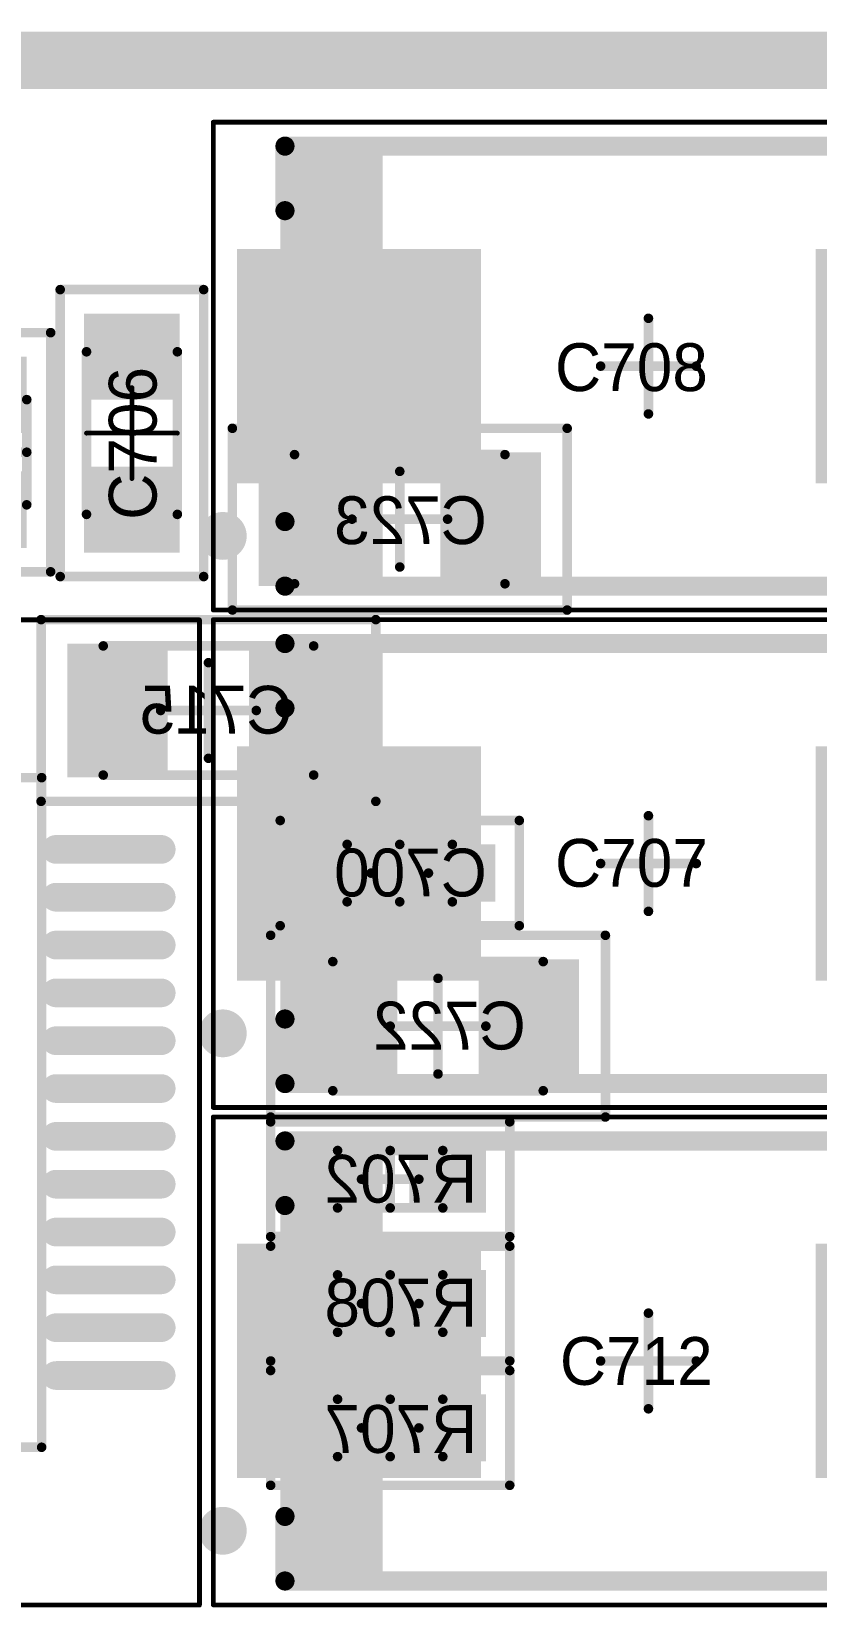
# Model space of a CAD drawing. Header units: millimetres. Extents: x 33.3 to 111.9, y 29.8 to 74.8.
# Drawn here: x 91.96 to 100.17, y 53.32 to 69.8 of the extents above; entities that cross this region are included whole.
import ezdxf

# ---------------------------------------------------------------- set-up
doc = ezdxf.new("R2010")
doc.units = ezdxf.units.MM
for name, color, linetype in [('BottomLayer', 5, 'Continuous'), ('BottomOverlay', 54, 'Continuous'), ('BottomPaste', 16, 'Continuous'), ('KeepOutLayer', 6, 'Continuous'), ('Mechanical1', 6, 'Continuous'), ('Mechanical13', 56, 'Continuous'), ('Mechanical14', 56, 'Continuous'), ('Mechanical15', 56, 'Continuous'), ('Mechanical16', 56, 'Continuous'), ('Mechanical17', 56, 'Continuous'), ('TopLayer', 1, 'Continuous'), ('TopOverlay', 2, 'Continuous'), ('TopPaste', 8, 'Continuous')]:
    doc.layers.add(name, color=color, linetype=linetype)

# ---------------------------------------------------------------- blocks, each defined once
blk = doc.blocks.new('TSQFP50P900X900X120_HS_49N_8')
at = {"layer": 'Mechanical13', "const_width": 0.1}
for points in [[(-3.5, 3.5), (3.5, 3.5)], [(3.5, -3.5), (3.5, 3.5)], [(-3.5, -3.5), (3.5, -3.5)]]:
    blk.add_lwpolyline(points, dxfattribs=at)
at = {"layer": 'Mechanical13', "const_width": 0.05}
for points in [[(3.475, 3.5, 1), (3.525, 3.5, 1)], [(3.475, 3.5, 1), (3.525, 3.5, 1)], [(3.475, -3.5, 1), (3.525, -3.5, 1)], [(3.475, -3.5, 1), (3.525, -3.5, 1)]]:
    blk.add_lwpolyline(points, format="xyb", close=True, dxfattribs=at)
at = {"layer": 'Mechanical15', "const_width": 0.05}
for points in [[(-5.15, 5.15), (5.15, 5.15)], [(5.15, -5.15), (5.15, 5.15)], [(-5.15, -5.15), (5.15, -5.15)]]:
    blk.add_lwpolyline(points, dxfattribs=at)
at = {"layer": 'Mechanical15', "const_width": 0.025}
for points in [[(5.138, 5.15, 1), (5.162, 5.15, 1)], [(5.138, 5.15, 1), (5.162, 5.15, 1)], [(5.138, -5.15, 1), (5.162, -5.15, 1)], [(5.138, -5.15, 1), (5.162, -5.15, 1)]]:
    blk.add_lwpolyline(points, format="xyb", close=True, dxfattribs=at)
at = {"layer": 'TopLayer', "const_width": 0.3}
for points in [[(3.65, 2.75), (4.75, 2.75)], [(3.65, 2.25), (4.75, 2.25)], [(3.65, 1.75), (4.75, 1.75)], [(3.65, 1.25), (4.75, 1.25)], [(3.65, 0.75), (4.75, 0.75)], [(3.65, 0.25), (4.75, 0.25)], [(3.65, -0.25), (4.75, -0.25)], [(3.65, -0.75), (4.75, -0.75)], [(3.65, -1.25), (4.75, -1.25)], [(3.65, -1.75), (4.75, -1.75)], [(3.65, -2.25), (4.75, -2.25)], [(3.65, -2.75), (4.75, -2.75)]]:
    blk.add_lwpolyline(points, dxfattribs=at)
at = {"layer": 'TopLayer', "const_width": 0.15}
for points in [[(3.575, 2.75, 1), (3.725, 2.75, 1)], [(4.675, 2.75, 1), (4.825, 2.75, 1)], [(3.575, 2.25, 1), (3.725, 2.25, 1)], [(4.675, 2.25, 1), (4.825, 2.25, 1)], [(3.575, 1.75, 1), (3.725, 1.75, 1)], [(4.675, 1.75, 1), (4.825, 1.75, 1)], [(3.575, 1.25, 1), (3.725, 1.25, 1)], [(4.675, 1.25, 1), (4.825, 1.25, 1)], [(3.575, 0.75, 1), (3.725, 0.75, 1)], [(4.675, 0.75, 1), (4.825, 0.75, 1)], [(3.575, 0.25, 1), (3.725, 0.25, 1)], [(4.675, 0.25, 1), (4.825, 0.25, 1)], [(3.575, -0.25, 1), (3.725, -0.25, 1)], [(4.675, -0.25, 1), (4.825, -0.25, 1)], [(3.575, -0.75, 1), (3.725, -0.75, 1)], [(4.675, -0.75, 1), (4.825, -0.75, 1)], [(3.575, -1.25, 1), (3.725, -1.25, 1)], [(4.675, -1.25, 1), (4.825, -1.25, 1)], [(3.575, -1.75, 1), (3.725, -1.75, 1)], [(4.675, -1.75, 1), (4.825, -1.75, 1)], [(3.575, -2.25, 1), (3.725, -2.25, 1)], [(4.675, -2.25, 1), (4.825, -2.25, 1)], [(3.575, -2.75, 1), (3.725, -2.75, 1)], [(4.675, -2.75, 1), (4.825, -2.75, 1)]]:
    blk.add_lwpolyline(points, format="xyb", close=True, dxfattribs=at)
at = {"layer": 'TopPaste', "const_width": 0.3}
for points in [[(3.65, 2.75), (4.75, 2.75)], [(3.65, 2.25), (4.75, 2.25)], [(3.65, 1.75), (4.75, 1.75)], [(3.65, 1.25), (4.75, 1.25)], [(3.65, 0.75), (4.75, 0.75)], [(3.65, 0.25), (4.75, 0.25)], [(3.65, -0.25), (4.75, -0.25)], [(3.65, -0.75), (4.75, -0.75)], [(3.65, -1.25), (4.75, -1.25)], [(3.65, -1.75), (4.75, -1.75)], [(3.65, -2.25), (4.75, -2.25)], [(3.65, -2.75), (4.75, -2.75)]]:
    blk.add_lwpolyline(points, dxfattribs=at)
at = {"layer": 'TopPaste', "const_width": 0.15}
for points in [[(3.575, 2.75, 1), (3.725, 2.75, 1)], [(4.675, 2.75, 1), (4.825, 2.75, 1)], [(3.575, 2.25, 1), (3.725, 2.25, 1)], [(4.675, 2.25, 1), (4.825, 2.25, 1)], [(3.575, 1.75, 1), (3.725, 1.75, 1)], [(4.675, 1.75, 1), (4.825, 1.75, 1)], [(3.575, 1.25, 1), (3.725, 1.25, 1)], [(4.675, 1.25, 1), (4.825, 1.25, 1)], [(3.575, 0.75, 1), (3.725, 0.75, 1)], [(4.675, 0.75, 1), (4.825, 0.75, 1)], [(3.575, 0.25, 1), (3.725, 0.25, 1)], [(4.675, 0.25, 1), (4.825, 0.25, 1)], [(3.575, -0.25, 1), (3.725, -0.25, 1)], [(4.675, -0.25, 1), (4.825, -0.25, 1)], [(3.575, -0.75, 1), (3.725, -0.75, 1)], [(4.675, -0.75, 1), (4.825, -0.75, 1)], [(3.575, -1.25, 1), (3.725, -1.25, 1)], [(4.675, -1.25, 1), (4.825, -1.25, 1)], [(3.575, -1.75, 1), (3.725, -1.75, 1)], [(4.675, -1.75, 1), (4.825, -1.75, 1)], [(3.575, -2.25, 1), (3.725, -2.25, 1)], [(4.675, -2.25, 1), (4.825, -2.25, 1)], [(3.575, -2.75, 1), (3.725, -2.75, 1)], [(4.675, -2.75, 1), (4.825, -2.75, 1)]]:
    blk.add_lwpolyline(points, format="xyb", close=True, dxfattribs=at)
blk = doc.blocks.new('RESC0402_1005__N_B_58')
at = {"layer": 'BottomLayer'}
for points in [[(-1, 0.35), (-1, -0.35), (-0.2, 0.35), (-0.2, -0.35)], [(0.2, 0.35), (0.2, -0.35), (1, 0.35), (1, -0.35)]]:
    blk.add_solid(points, dxfattribs=at)
at = {"layer": 'BottomPaste'}
for points in [[(-1, 0.35), (-1, -0.35), (-0.2, 0.35), (-0.2, -0.35)], [(0.2, 0.35), (0.2, -0.35), (1, 0.35), (1, -0.35)]]:
    blk.add_solid(points, dxfattribs=at)
at = {"layer": 'Mechanical14', "const_width": 0.1}
for points in [[(-0.55, 0.3), (0.55, 0.3)], [(-0.55, -0.3), (-0.55, 0.3)], [(0.55, -0.3), (0.55, 0.3)], [(-0.55, -0.3), (0.55, -0.3)]]:
    blk.add_lwpolyline(points, dxfattribs=at)
at = {"layer": 'Mechanical14', "const_width": 0.05}
for points in [[(-0.575, 0.3, 1), (-0.525, 0.3, 1)], [(-0.575, 0.3, 1), (-0.525, 0.3, 1)], [(0.525, 0.3, 1), (0.575, 0.3, 1)], [(0.525, 0.3, 1), (0.575, 0.3, 1)], [(-0.575, -0.3, 1), (-0.525, -0.3, 1)], [(-0.575, -0.3, 1), (-0.525, -0.3, 1)], [(0.525, -0.3, 1), (0.575, -0.3, 1)], [(0.525, -0.3, 1), (0.575, -0.3, 1)]]:
    blk.add_lwpolyline(points, format="xyb", close=True, dxfattribs=at)
at = {"layer": 'Mechanical16', "const_width": 0.1}
for points in [[(-1.25, 0.6), (1.25, 0.6)], [(-1.25, -0.6), (-1.25, 0.6)], [(1.25, -0.6), (1.25, 0.6)], [(-1.25, -0.6), (1.25, -0.6)]]:
    blk.add_lwpolyline(points, dxfattribs=at)
at = {"layer": 'Mechanical16', "const_width": 0.05}
for points in [[(-1.275, 0.6, 1), (-1.225, 0.6, 1)], [(-1.275, 0.6, 1), (-1.225, 0.6, 1)], [(1.225, 0.6, 1), (1.275, 0.6, 1)], [(1.225, 0.6, 1), (1.275, 0.6, 1)], [(-1.275, -0.6, 1), (-1.225, -0.6, 1)], [(-1.275, -0.6, 1), (-1.225, -0.6, 1)], [(1.225, -0.6, 1), (1.275, -0.6, 1)], [(1.225, -0.6, 1), (1.275, -0.6, 1)]]:
    blk.add_lwpolyline(points, format="xyb", close=True, dxfattribs=at)
at = {"layer": 'Mechanical17', "const_width": 0.1}
for points in [[(0, -0.3), (0, 0.3)], [(-0.3, 0), (0.3, 0)]]:
    blk.add_lwpolyline(points, dxfattribs=at)
at = {"layer": 'Mechanical17', "const_width": 0.05}
for points in [[(-0.025, 0.3, 1), (0.025, 0.3, 1)], [(-0.325, 0, 1), (-0.275, 0, 1)], [(0.275, 0, 1), (0.325, 0, 1)], [(-0.025, -0.3, 1), (0.025, -0.3, 1)]]:
    blk.add_lwpolyline(points, format="xyb", close=True, dxfattribs=at)
blk = doc.blocks.new('RESC0402_1005__N_B_59')
at = {"layer": 'BottomLayer'}
for points in [[(-1, 0.35), (-1, -0.35), (-0.2, 0.35), (-0.2, -0.35)], [(0.2, 0.35), (0.2, -0.35), (1, 0.35), (1, -0.35)]]:
    blk.add_solid(points, dxfattribs=at)
at = {"layer": 'BottomPaste'}
for points in [[(-1, 0.35), (-1, -0.35), (-0.2, 0.35), (-0.2, -0.35)], [(0.2, 0.35), (0.2, -0.35), (1, 0.35), (1, -0.35)]]:
    blk.add_solid(points, dxfattribs=at)
at = {"layer": 'Mechanical14', "const_width": 0.1}
for points in [[(-0.55, 0.3), (0.55, 0.3)], [(-0.55, -0.3), (-0.55, 0.3)], [(0.55, -0.3), (0.55, 0.3)], [(-0.55, -0.3), (0.55, -0.3)]]:
    blk.add_lwpolyline(points, dxfattribs=at)
at = {"layer": 'Mechanical14', "const_width": 0.05}
for points in [[(-0.575, 0.3, 1), (-0.525, 0.3, 1)], [(-0.575, 0.3, 1), (-0.525, 0.3, 1)], [(0.525, 0.3, 1), (0.575, 0.3, 1)], [(0.525, 0.3, 1), (0.575, 0.3, 1)], [(-0.575, -0.3, 1), (-0.525, -0.3, 1)], [(-0.575, -0.3, 1), (-0.525, -0.3, 1)], [(0.525, -0.3, 1), (0.575, -0.3, 1)], [(0.525, -0.3, 1), (0.575, -0.3, 1)]]:
    blk.add_lwpolyline(points, format="xyb", close=True, dxfattribs=at)
at = {"layer": 'Mechanical16', "const_width": 0.1}
for points in [[(-1.25, 0.6), (1.25, 0.6)], [(-1.25, -0.6), (-1.25, 0.6)], [(1.25, -0.6), (1.25, 0.6)], [(-1.25, -0.6), (1.25, -0.6)]]:
    blk.add_lwpolyline(points, dxfattribs=at)
at = {"layer": 'Mechanical16', "const_width": 0.05}
for points in [[(-1.275, 0.6, 1), (-1.225, 0.6, 1)], [(-1.275, 0.6, 1), (-1.225, 0.6, 1)], [(1.225, 0.6, 1), (1.275, 0.6, 1)], [(1.225, 0.6, 1), (1.275, 0.6, 1)], [(-1.275, -0.6, 1), (-1.225, -0.6, 1)], [(-1.275, -0.6, 1), (-1.225, -0.6, 1)], [(1.225, -0.6, 1), (1.275, -0.6, 1)], [(1.225, -0.6, 1), (1.275, -0.6, 1)]]:
    blk.add_lwpolyline(points, format="xyb", close=True, dxfattribs=at)
at = {"layer": 'Mechanical17', "const_width": 0.1}
for points in [[(0, -0.3), (0, 0.3)], [(-0.3, 0), (0.3, 0)]]:
    blk.add_lwpolyline(points, dxfattribs=at)
at = {"layer": 'Mechanical17', "const_width": 0.05}
for points in [[(-0.025, 0.3, 1), (0.025, 0.3, 1)], [(-0.325, 0, 1), (-0.275, 0, 1)], [(0.275, 0, 1), (0.325, 0, 1)], [(-0.025, -0.3, 1), (0.025, -0.3, 1)]]:
    blk.add_lwpolyline(points, format="xyb", close=True, dxfattribs=at)
blk = doc.blocks.new('RESC0402_1005__N_B_64')
at = {"layer": 'BottomLayer'}
for points in [[(-1, 0.35), (-1, -0.35), (-0.2, 0.35), (-0.2, -0.35)], [(0.2, 0.35), (0.2, -0.35), (1, 0.35), (1, -0.35)]]:
    blk.add_solid(points, dxfattribs=at)
at = {"layer": 'BottomPaste'}
for points in [[(-1, 0.35), (-1, -0.35), (-0.2, 0.35), (-0.2, -0.35)], [(0.2, 0.35), (0.2, -0.35), (1, 0.35), (1, -0.35)]]:
    blk.add_solid(points, dxfattribs=at)
at = {"layer": 'Mechanical14', "const_width": 0.1}
for points in [[(-0.55, 0.3), (0.55, 0.3)], [(-0.55, -0.3), (-0.55, 0.3)], [(0.55, -0.3), (0.55, 0.3)], [(-0.55, -0.3), (0.55, -0.3)]]:
    blk.add_lwpolyline(points, dxfattribs=at)
at = {"layer": 'Mechanical14', "const_width": 0.05}
for points in [[(-0.575, 0.3, 1), (-0.525, 0.3, 1)], [(-0.575, 0.3, 1), (-0.525, 0.3, 1)], [(0.525, 0.3, 1), (0.575, 0.3, 1)], [(0.525, 0.3, 1), (0.575, 0.3, 1)], [(-0.575, -0.3, 1), (-0.525, -0.3, 1)], [(-0.575, -0.3, 1), (-0.525, -0.3, 1)], [(0.525, -0.3, 1), (0.575, -0.3, 1)], [(0.525, -0.3, 1), (0.575, -0.3, 1)]]:
    blk.add_lwpolyline(points, format="xyb", close=True, dxfattribs=at)
at = {"layer": 'Mechanical16', "const_width": 0.1}
for points in [[(-1.25, 0.6), (1.25, 0.6)], [(-1.25, -0.6), (-1.25, 0.6)], [(1.25, -0.6), (1.25, 0.6)], [(-1.25, -0.6), (1.25, -0.6)]]:
    blk.add_lwpolyline(points, dxfattribs=at)
at = {"layer": 'Mechanical16', "const_width": 0.05}
for points in [[(-1.275, 0.6, 1), (-1.225, 0.6, 1)], [(-1.275, 0.6, 1), (-1.225, 0.6, 1)], [(1.225, 0.6, 1), (1.275, 0.6, 1)], [(1.225, 0.6, 1), (1.275, 0.6, 1)], [(-1.275, -0.6, 1), (-1.225, -0.6, 1)], [(-1.275, -0.6, 1), (-1.225, -0.6, 1)], [(1.225, -0.6, 1), (1.275, -0.6, 1)], [(1.225, -0.6, 1), (1.275, -0.6, 1)]]:
    blk.add_lwpolyline(points, format="xyb", close=True, dxfattribs=at)
at = {"layer": 'Mechanical17', "const_width": 0.1}
for points in [[(0, -0.3), (0, 0.3)], [(-0.3, 0), (0.3, 0)]]:
    blk.add_lwpolyline(points, dxfattribs=at)
at = {"layer": 'Mechanical17', "const_width": 0.05}
for points in [[(-0.025, 0.3, 1), (0.025, 0.3, 1)], [(-0.325, 0, 1), (-0.275, 0, 1)], [(0.275, 0, 1), (0.325, 0, 1)], [(-0.025, -0.3, 1), (0.025, -0.3, 1)]]:
    blk.add_lwpolyline(points, format="xyb", close=True, dxfattribs=at)
blk = doc.blocks.new('CAPC0805_2012__N_B_243')
at = {"layer": 'BottomLayer'}
for points in [[(-1.475, 0.7), (-1.475, -0.7), (-0.425, 0.7), (-0.425, -0.7)], [(0.425, 0.7), (0.425, -0.7), (1.475, 0.7), (1.475, -0.7)]]:
    blk.add_solid(points, dxfattribs=at)
at = {"layer": 'BottomPaste'}
for points in [[(-1.475, 0.7), (-1.475, -0.7), (-0.425, 0.7), (-0.425, -0.7)], [(0.425, 0.7), (0.425, -0.7), (1.475, 0.7), (1.475, -0.7)]]:
    blk.add_solid(points, dxfattribs=at)
at = {"layer": 'Mechanical14', "const_width": 0.1}
for points in [[(-1.1, 0.675), (-1.1, -0.675)], [(1.1, 0.675), (-1.1, 0.675)], [(1.1, 0.675), (1.1, -0.675)], [(1.1, -0.675), (-1.1, -0.675)]]:
    blk.add_lwpolyline(points, dxfattribs=at)
at = {"layer": 'Mechanical14', "const_width": 0.05}
for points in [[(-1.125, 0.675, 1), (-1.075, 0.675, 1)], [(-1.125, 0.675, 1), (-1.075, 0.675, 1)], [(1.075, 0.675, 1), (1.125, 0.675, 1)], [(1.075, 0.675, 1), (1.125, 0.675, 1)], [(-1.125, -0.675, 1), (-1.075, -0.675, 1)], [(-1.125, -0.675, 1), (-1.075, -0.675, 1)], [(1.075, -0.675, 1), (1.125, -0.675, 1)], [(1.075, -0.675, 1), (1.125, -0.675, 1)]]:
    blk.add_lwpolyline(points, format="xyb", close=True, dxfattribs=at)
at = {"layer": 'Mechanical16', "const_width": 0.1}
for points in [[(-1.75, 0.95), (-1.75, -0.95)], [(1.75, 0.95), (-1.75, 0.95)], [(1.75, 0.95), (1.75, -0.95)], [(1.75, -0.95), (-1.75, -0.95)]]:
    blk.add_lwpolyline(points, dxfattribs=at)
at = {"layer": 'Mechanical16', "const_width": 0.05}
for points in [[(-1.775, 0.95, 1), (-1.725, 0.95, 1)], [(-1.775, 0.95, 1), (-1.725, 0.95, 1)], [(1.725, 0.95, 1), (1.775, 0.95, 1)], [(1.725, 0.95, 1), (1.775, 0.95, 1)], [(-1.775, -0.95, 1), (-1.725, -0.95, 1)], [(-1.775, -0.95, 1), (-1.725, -0.95, 1)], [(1.725, -0.95, 1), (1.775, -0.95, 1)], [(1.725, -0.95, 1), (1.775, -0.95, 1)]]:
    blk.add_lwpolyline(points, format="xyb", close=True, dxfattribs=at)
at = {"layer": 'Mechanical17', "const_width": 0.1}
for points in [[(0, 0.5), (0, -0.5)], [(0.5, 0), (-0.5, 0)]]:
    blk.add_lwpolyline(points, dxfattribs=at)
at = {"layer": 'Mechanical17', "const_width": 0.05}
for points in [[(-0.025, 0.5, 1), (0.025, 0.5, 1)], [(-0.525, 0, 1), (-0.475, 0, 1)], [(0.475, 0, 1), (0.525, 0, 1)], [(-0.025, -0.5, 1), (0.025, -0.5, 1)]]:
    blk.add_lwpolyline(points, format="xyb", close=True, dxfattribs=at)
blk = doc.blocks.new('CAPC0805_2012__N_B_244')
at = {"layer": 'BottomLayer'}
for points in [[(-1.475, 0.7), (-1.475, -0.7), (-0.425, 0.7), (-0.425, -0.7)], [(0.425, 0.7), (0.425, -0.7), (1.475, 0.7), (1.475, -0.7)]]:
    blk.add_solid(points, dxfattribs=at)
at = {"layer": 'BottomPaste'}
for points in [[(-1.475, 0.7), (-1.475, -0.7), (-0.425, 0.7), (-0.425, -0.7)], [(0.425, 0.7), (0.425, -0.7), (1.475, 0.7), (1.475, -0.7)]]:
    blk.add_solid(points, dxfattribs=at)
at = {"layer": 'Mechanical14', "const_width": 0.1}
for points in [[(-1.1, 0.675), (-1.1, -0.675)], [(1.1, 0.675), (-1.1, 0.675)], [(1.1, 0.675), (1.1, -0.675)], [(1.1, -0.675), (-1.1, -0.675)]]:
    blk.add_lwpolyline(points, dxfattribs=at)
at = {"layer": 'Mechanical14', "const_width": 0.05}
for points in [[(-1.125, 0.675, 1), (-1.075, 0.675, 1)], [(-1.125, 0.675, 1), (-1.075, 0.675, 1)], [(1.075, 0.675, 1), (1.125, 0.675, 1)], [(1.075, 0.675, 1), (1.125, 0.675, 1)], [(-1.125, -0.675, 1), (-1.075, -0.675, 1)], [(-1.125, -0.675, 1), (-1.075, -0.675, 1)], [(1.075, -0.675, 1), (1.125, -0.675, 1)], [(1.075, -0.675, 1), (1.125, -0.675, 1)]]:
    blk.add_lwpolyline(points, format="xyb", close=True, dxfattribs=at)
at = {"layer": 'Mechanical16', "const_width": 0.1}
for points in [[(-1.75, 0.95), (-1.75, -0.95)], [(1.75, 0.95), (-1.75, 0.95)], [(1.75, 0.95), (1.75, -0.95)], [(1.75, -0.95), (-1.75, -0.95)]]:
    blk.add_lwpolyline(points, dxfattribs=at)
at = {"layer": 'Mechanical16', "const_width": 0.05}
for points in [[(-1.775, 0.95, 1), (-1.725, 0.95, 1)], [(-1.775, 0.95, 1), (-1.725, 0.95, 1)], [(1.725, 0.95, 1), (1.775, 0.95, 1)], [(1.725, 0.95, 1), (1.775, 0.95, 1)], [(-1.775, -0.95, 1), (-1.725, -0.95, 1)], [(-1.775, -0.95, 1), (-1.725, -0.95, 1)], [(1.725, -0.95, 1), (1.775, -0.95, 1)], [(1.725, -0.95, 1), (1.775, -0.95, 1)]]:
    blk.add_lwpolyline(points, format="xyb", close=True, dxfattribs=at)
at = {"layer": 'Mechanical17', "const_width": 0.1}
for points in [[(0, 0.5), (0, -0.5)], [(0.5, 0), (-0.5, 0)]]:
    blk.add_lwpolyline(points, dxfattribs=at)
at = {"layer": 'Mechanical17', "const_width": 0.05}
for points in [[(-0.025, 0.5, 1), (0.025, 0.5, 1)], [(-0.525, 0, 1), (-0.475, 0, 1)], [(0.475, 0, 1), (0.525, 0, 1)], [(-0.025, -0.5, 1), (0.025, -0.5, 1)]]:
    blk.add_lwpolyline(points, format="xyb", close=True, dxfattribs=at)
blk = doc.blocks.new('CAPC0805_2012__N_B_251')
at = {"layer": 'BottomLayer'}
for points in [[(-1.475, 0.7), (-1.475, -0.7), (-0.425, 0.7), (-0.425, -0.7)], [(0.425, 0.7), (0.425, -0.7), (1.475, 0.7), (1.475, -0.7)]]:
    blk.add_solid(points, dxfattribs=at)
at = {"layer": 'BottomPaste'}
for points in [[(-1.475, 0.7), (-1.475, -0.7), (-0.425, 0.7), (-0.425, -0.7)], [(0.425, 0.7), (0.425, -0.7), (1.475, 0.7), (1.475, -0.7)]]:
    blk.add_solid(points, dxfattribs=at)
at = {"layer": 'Mechanical14', "const_width": 0.1}
for points in [[(-1.1, 0.675), (-1.1, -0.675)], [(1.1, 0.675), (-1.1, 0.675)], [(1.1, 0.675), (1.1, -0.675)], [(1.1, -0.675), (-1.1, -0.675)]]:
    blk.add_lwpolyline(points, dxfattribs=at)
at = {"layer": 'Mechanical14', "const_width": 0.05}
for points in [[(-1.125, 0.675, 1), (-1.075, 0.675, 1)], [(-1.125, 0.675, 1), (-1.075, 0.675, 1)], [(1.075, 0.675, 1), (1.125, 0.675, 1)], [(1.075, 0.675, 1), (1.125, 0.675, 1)], [(-1.125, -0.675, 1), (-1.075, -0.675, 1)], [(-1.125, -0.675, 1), (-1.075, -0.675, 1)], [(1.075, -0.675, 1), (1.125, -0.675, 1)], [(1.075, -0.675, 1), (1.125, -0.675, 1)]]:
    blk.add_lwpolyline(points, format="xyb", close=True, dxfattribs=at)
at = {"layer": 'Mechanical16', "const_width": 0.1}
for points in [[(-1.75, 0.95), (-1.75, -0.95)], [(1.75, 0.95), (-1.75, 0.95)], [(1.75, 0.95), (1.75, -0.95)], [(1.75, -0.95), (-1.75, -0.95)]]:
    blk.add_lwpolyline(points, dxfattribs=at)
at = {"layer": 'Mechanical16', "const_width": 0.05}
for points in [[(-1.775, 0.95, 1), (-1.725, 0.95, 1)], [(-1.775, 0.95, 1), (-1.725, 0.95, 1)], [(1.725, 0.95, 1), (1.775, 0.95, 1)], [(1.725, 0.95, 1), (1.775, 0.95, 1)], [(-1.775, -0.95, 1), (-1.725, -0.95, 1)], [(-1.775, -0.95, 1), (-1.725, -0.95, 1)], [(1.725, -0.95, 1), (1.775, -0.95, 1)], [(1.725, -0.95, 1), (1.775, -0.95, 1)]]:
    blk.add_lwpolyline(points, format="xyb", close=True, dxfattribs=at)
at = {"layer": 'Mechanical17', "const_width": 0.1}
for points in [[(0, 0.5), (0, -0.5)], [(0.5, 0), (-0.5, 0)]]:
    blk.add_lwpolyline(points, dxfattribs=at)
at = {"layer": 'Mechanical17', "const_width": 0.05}
for points in [[(-0.025, 0.5, 1), (0.025, 0.5, 1)], [(-0.525, 0, 1), (-0.475, 0, 1)], [(0.475, 0, 1), (0.525, 0, 1)], [(-0.025, -0.5, 1), (0.025, -0.5, 1)]]:
    blk.add_lwpolyline(points, format="xyb", close=True, dxfattribs=at)
blk = doc.blocks.new('CAPMP7343X31N_254')
at = {"layer": 'Mechanical13', "const_width": 0.1}
for points in [[(3.8, 2.3), (-3.8, 2.3)], [(3.8, 2.3), (3.8, -2.3)], [(3.8, -2.3), (-3.8, -2.3)]]:
    blk.add_lwpolyline(points, dxfattribs=at)
at = {"layer": 'Mechanical13', "const_width": 0.05}
for points in [[(3.775, 2.3, 1), (3.825, 2.3, 1)], [(3.775, 2.3, 1), (3.825, 2.3, 1)], [(3.775, -2.3, 1), (3.825, -2.3, 1)], [(3.775, -2.3, 1), (3.825, -2.3, 1)]]:
    blk.add_lwpolyline(points, format="xyb", close=True, dxfattribs=at)
at = {"layer": 'Mechanical13'}
blk.add_solid([(2.778, -2.3), (3.8, -2.3), (2.778, 2.3), (3.8, 2.3)], dxfattribs=at)
at = {"layer": 'Mechanical15'}
for points, const_width in [([(4.55, 2.55), (-4.55, 2.55)], 0.05), ([(4.55, 2.55), (4.55, -2.55)], 0.05), ([(0, 0.5), (0, -0.5)], 0.1), ([(0.5, 0), (-0.5, 0)], 0.1), ([(4.55, -2.55), (-4.55, -2.55)], 0.05)]:
    blk.add_lwpolyline(points, dxfattribs=dict(at, const_width=const_width))
for points, const_width in [([(4.537, 2.55, 1), (4.562, 2.55, 1)], 0.025), ([(4.537, 2.55, 1), (4.562, 2.55, 1)], 0.025), ([(-0.025, 0.5, 1), (0.025, 0.5, 1)], 0.05), ([(-0.525, 0, 1), (-0.475, 0, 1)], 0.05), ([(0.475, 0, 1), (0.525, 0, 1)], 0.05), ([(-0.025, -0.5, 1), (0.025, -0.5, 1)], 0.05), ([(4.537, -2.55, 1), (4.562, -2.55, 1)], 0.025), ([(4.537, -2.55, 1), (4.562, -2.55, 1)], 0.025)]:
    blk.add_lwpolyline(points, format="xyb", close=True, dxfattribs=dict(at, const_width=const_width))
at = {"layer": 'TopLayer'}
for points in [[(-1.75, -1.225), (-1.75, 1.225), (-4.3, -1.225), (-4.3, 1.225)], [(4.3, -1.225), (4.3, 1.225), (1.75, -1.225), (1.75, 1.225)]]:
    blk.add_solid(points, dxfattribs=at)
at = {"layer": 'TopOverlay', "const_width": 0.2}
for points in [[(3.8, 2.3), (-3.8, 2.3)], [(3.8, 2.3), (3.8, 1.625)], [(3.8, -1.625), (3.8, -2.3)], [(3.8, -2.3), (-3.8, -2.3)]]:
    blk.add_lwpolyline(points, dxfattribs=at)
at = {"layer": 'TopOverlay'}
for points, const_width in [([(3.75, 2.3, 1), (3.85, 2.3, 1)], 0.1), ([(3.75, 2.3, 1), (3.85, 2.3, 1)], 0.1), ([(4.575, 1.775, 1), (4.325, 1.775, 1)], 0.25), ([(4.262, 1.775, 1), (4.387, 1.775, 1)], 0.125), ([(4.513, 1.775, 1), (4.637, 1.775, 1)], 0.125), ([(3.75, 1.625, 1), (3.85, 1.625, 1)], 0.1), ([(3.75, -1.625, 1), (3.85, -1.625, 1)], 0.1), ([(3.75, -2.3, 1), (3.85, -2.3, 1)], 0.1), ([(3.75, -2.3, 1), (3.85, -2.3, 1)], 0.1)]:
    blk.add_lwpolyline(points, format="xyb", close=True, dxfattribs=dict(at, const_width=const_width))
at = {"layer": 'TopPaste'}
for points in [[(-1.75, -1.225), (-1.75, 1.225), (-4.3, -1.225), (-4.3, 1.225)], [(4.3, -1.225), (4.3, 1.225), (1.75, -1.225), (1.75, 1.225)]]:
    blk.add_solid(points, dxfattribs=at)
blk = doc.blocks.new('CAPMP7343X31N_258')
at = {"layer": 'Mechanical13', "const_width": 0.1}
for points in [[(3.8, 2.3), (-3.8, 2.3)], [(3.8, 2.3), (3.8, -2.3)], [(3.8, -2.3), (-3.8, -2.3)]]:
    blk.add_lwpolyline(points, dxfattribs=at)
at = {"layer": 'Mechanical13', "const_width": 0.05}
for points in [[(3.775, 2.3, 1), (3.825, 2.3, 1)], [(3.775, 2.3, 1), (3.825, 2.3, 1)], [(3.775, -2.3, 1), (3.825, -2.3, 1)], [(3.775, -2.3, 1), (3.825, -2.3, 1)]]:
    blk.add_lwpolyline(points, format="xyb", close=True, dxfattribs=at)
at = {"layer": 'Mechanical13'}
blk.add_solid([(2.778, -2.3), (3.8, -2.3), (2.778, 2.3), (3.8, 2.3)], dxfattribs=at)
at = {"layer": 'Mechanical15'}
for points, const_width in [([(4.55, 2.55), (-4.55, 2.55)], 0.05), ([(4.55, 2.55), (4.55, -2.55)], 0.05), ([(0, 0.5), (0, -0.5)], 0.1), ([(0.5, 0), (-0.5, 0)], 0.1), ([(4.55, -2.55), (-4.55, -2.55)], 0.05)]:
    blk.add_lwpolyline(points, dxfattribs=dict(at, const_width=const_width))
for points, const_width in [([(4.537, 2.55, 1), (4.562, 2.55, 1)], 0.025), ([(4.537, 2.55, 1), (4.562, 2.55, 1)], 0.025), ([(-0.025, 0.5, 1), (0.025, 0.5, 1)], 0.05), ([(-0.525, 0, 1), (-0.475, 0, 1)], 0.05), ([(0.475, 0, 1), (0.525, 0, 1)], 0.05), ([(-0.025, -0.5, 1), (0.025, -0.5, 1)], 0.05), ([(4.537, -2.55, 1), (4.562, -2.55, 1)], 0.025), ([(4.537, -2.55, 1), (4.562, -2.55, 1)], 0.025)]:
    blk.add_lwpolyline(points, format="xyb", close=True, dxfattribs=dict(at, const_width=const_width))
at = {"layer": 'TopLayer'}
for points in [[(-1.75, -1.225), (-1.75, 1.225), (-4.3, -1.225), (-4.3, 1.225)], [(4.3, -1.225), (4.3, 1.225), (1.75, -1.225), (1.75, 1.225)]]:
    blk.add_solid(points, dxfattribs=at)
at = {"layer": 'TopOverlay', "const_width": 0.2}
for points in [[(3.8, 2.3), (-3.8, 2.3)], [(3.8, 2.3), (3.8, 1.625)], [(3.8, -1.625), (3.8, -2.3)], [(3.8, -2.3), (-3.8, -2.3)]]:
    blk.add_lwpolyline(points, dxfattribs=at)
at = {"layer": 'TopOverlay'}
for points, const_width in [([(3.75, 2.3, 1), (3.85, 2.3, 1)], 0.1), ([(3.75, 2.3, 1), (3.85, 2.3, 1)], 0.1), ([(4.575, 1.775, 1), (4.325, 1.775, 1)], 0.25), ([(4.262, 1.775, 1), (4.387, 1.775, 1)], 0.125), ([(4.513, 1.775, 1), (4.637, 1.775, 1)], 0.125), ([(3.75, 1.625, 1), (3.85, 1.625, 1)], 0.1), ([(3.75, -1.625, 1), (3.85, -1.625, 1)], 0.1), ([(3.75, -2.3, 1), (3.85, -2.3, 1)], 0.1), ([(3.75, -2.3, 1), (3.85, -2.3, 1)], 0.1)]:
    blk.add_lwpolyline(points, format="xyb", close=True, dxfattribs=dict(at, const_width=const_width))
at = {"layer": 'TopPaste'}
for points in [[(-1.75, -1.225), (-1.75, 1.225), (-4.3, -1.225), (-4.3, 1.225)], [(4.3, -1.225), (4.3, 1.225), (1.75, -1.225), (1.75, 1.225)]]:
    blk.add_solid(points, dxfattribs=at)
blk = doc.blocks.new('CAPMP7343X31N_259')
at = {"layer": 'Mechanical13', "const_width": 0.1}
for points in [[(3.8, 2.3), (-3.8, 2.3)], [(3.8, 2.3), (3.8, -2.3)], [(3.8, -2.3), (-3.8, -2.3)]]:
    blk.add_lwpolyline(points, dxfattribs=at)
at = {"layer": 'Mechanical13', "const_width": 0.05}
for points in [[(3.775, 2.3, 1), (3.825, 2.3, 1)], [(3.775, 2.3, 1), (3.825, 2.3, 1)], [(3.775, -2.3, 1), (3.825, -2.3, 1)], [(3.775, -2.3, 1), (3.825, -2.3, 1)]]:
    blk.add_lwpolyline(points, format="xyb", close=True, dxfattribs=at)
at = {"layer": 'Mechanical13'}
blk.add_solid([(2.778, -2.3), (3.8, -2.3), (2.778, 2.3), (3.8, 2.3)], dxfattribs=at)
at = {"layer": 'Mechanical15'}
for points, const_width in [([(4.55, 2.55), (-4.55, 2.55)], 0.05), ([(4.55, 2.55), (4.55, -2.55)], 0.05), ([(0, 0.5), (0, -0.5)], 0.1), ([(0.5, 0), (-0.5, 0)], 0.1), ([(4.55, -2.55), (-4.55, -2.55)], 0.05)]:
    blk.add_lwpolyline(points, dxfattribs=dict(at, const_width=const_width))
for points, const_width in [([(4.537, 2.55, 1), (4.562, 2.55, 1)], 0.025), ([(4.537, 2.55, 1), (4.562, 2.55, 1)], 0.025), ([(-0.025, 0.5, 1), (0.025, 0.5, 1)], 0.05), ([(-0.525, 0, 1), (-0.475, 0, 1)], 0.05), ([(0.475, 0, 1), (0.525, 0, 1)], 0.05), ([(-0.025, -0.5, 1), (0.025, -0.5, 1)], 0.05), ([(4.537, -2.55, 1), (4.562, -2.55, 1)], 0.025), ([(4.537, -2.55, 1), (4.562, -2.55, 1)], 0.025)]:
    blk.add_lwpolyline(points, format="xyb", close=True, dxfattribs=dict(at, const_width=const_width))
at = {"layer": 'TopLayer'}
for points in [[(-1.75, -1.225), (-1.75, 1.225), (-4.3, -1.225), (-4.3, 1.225)], [(4.3, -1.225), (4.3, 1.225), (1.75, -1.225), (1.75, 1.225)]]:
    blk.add_solid(points, dxfattribs=at)
at = {"layer": 'TopOverlay', "const_width": 0.2}
for points in [[(3.8, 2.3), (-3.8, 2.3)], [(3.8, 2.3), (3.8, 1.625)], [(3.8, -1.625), (3.8, -2.3)], [(3.8, -2.3), (-3.8, -2.3)]]:
    blk.add_lwpolyline(points, dxfattribs=at)
at = {"layer": 'TopOverlay'}
for points, const_width in [([(3.75, 2.3, 1), (3.85, 2.3, 1)], 0.1), ([(3.75, 2.3, 1), (3.85, 2.3, 1)], 0.1), ([(4.575, 1.775, 1), (4.325, 1.775, 1)], 0.25), ([(4.262, 1.775, 1), (4.387, 1.775, 1)], 0.125), ([(4.513, 1.775, 1), (4.637, 1.775, 1)], 0.125), ([(3.75, 1.625, 1), (3.85, 1.625, 1)], 0.1), ([(3.75, -1.625, 1), (3.85, -1.625, 1)], 0.1), ([(3.75, -2.3, 1), (3.85, -2.3, 1)], 0.1), ([(3.75, -2.3, 1), (3.85, -2.3, 1)], 0.1)]:
    blk.add_lwpolyline(points, format="xyb", close=True, dxfattribs=dict(at, const_width=const_width))
at = {"layer": 'TopPaste'}
for points in [[(-1.75, -1.225), (-1.75, 1.225), (-4.3, -1.225), (-4.3, 1.225)], [(4.3, -1.225), (4.3, 1.225), (1.75, -1.225), (1.75, 1.225)]]:
    blk.add_solid(points, dxfattribs=at)
blk = doc.blocks.new('CAPC0603_1608__N_260')
at = {"layer": 'Mechanical13', "const_width": 0.1}
for points in [[(0.85, 0.475), (-0.85, 0.475)], [(-0.85, -0.475), (-0.85, 0.475)], [(0.85, -0.475), (0.85, 0.475)], [(0.85, -0.475), (-0.85, -0.475)]]:
    blk.add_lwpolyline(points, dxfattribs=at)
at = {"layer": 'Mechanical13', "const_width": 0.05}
for points in [[(-0.875, 0.475, 1), (-0.825, 0.475, 1)], [(-0.875, 0.475, 1), (-0.825, 0.475, 1)], [(0.825, 0.475, 1), (0.875, 0.475, 1)], [(0.825, 0.475, 1), (0.875, 0.475, 1)], [(-0.875, -0.475, 1), (-0.825, -0.475, 1)], [(-0.875, -0.475, 1), (-0.825, -0.475, 1)], [(0.825, -0.475, 1), (0.875, -0.475, 1)], [(0.825, -0.475, 1), (0.875, -0.475, 1)]]:
    blk.add_lwpolyline(points, format="xyb", close=True, dxfattribs=at)
at = {"layer": 'Mechanical15', "const_width": 0.1}
for points in [[(1.5, 0.75), (-1.5, 0.75)], [(-1.5, -0.75), (-1.5, 0.75)], [(1.5, -0.75), (1.5, 0.75)], [(1.5, -0.75), (-1.5, -0.75)]]:
    blk.add_lwpolyline(points, dxfattribs=at)
at = {"layer": 'Mechanical15', "const_width": 0.05}
for points in [[(-1.525, 0.75, 1), (-1.475, 0.75, 1)], [(-1.525, 0.75, 1), (-1.475, 0.75, 1)], [(1.475, 0.75, 1), (1.525, 0.75, 1)], [(1.475, 0.75, 1), (1.525, 0.75, 1)], [(-1.525, -0.75, 1), (-1.475, -0.75, 1)], [(-1.525, -0.75, 1), (-1.475, -0.75, 1)], [(1.475, -0.75, 1), (1.525, -0.75, 1)], [(1.475, -0.75, 1), (1.525, -0.75, 1)]]:
    blk.add_lwpolyline(points, format="xyb", close=True, dxfattribs=at)
at = {"layer": 'Mechanical17', "const_width": 0.05}
for points in [[(0, -0.475), (0, 0.475)], [(0.475, 0), (-0.475, 0)]]:
    blk.add_lwpolyline(points, dxfattribs=at)
at = {"layer": 'Mechanical17', "const_width": 0.025}
for points in [[(-0.012, 0.475, 1), (0.013, 0.475, 1)], [(-0.487, 0, 1), (-0.462, 0, 1)], [(0.463, 0, 1), (0.488, 0, 1)], [(-0.012, -0.475, 1), (0.013, -0.475, 1)]]:
    blk.add_lwpolyline(points, format="xyb", close=True, dxfattribs=at)
at = {"layer": 'TopLayer'}
for points in [[(-0.35, -0.5), (-0.35, 0.5), (-1.25, -0.5), (-1.25, 0.5)], [(1.25, -0.5), (1.25, 0.5), (0.35, -0.5), (0.35, 0.5)]]:
    blk.add_solid(points, dxfattribs=at)
at = {"layer": 'TopPaste'}
for points in [[(-0.35, -0.5), (-0.35, 0.5), (-1.25, -0.5), (-1.25, 0.5)], [(1.25, -0.5), (1.25, 0.5), (0.35, -0.5), (0.35, 0.5)]]:
    blk.add_solid(points, dxfattribs=at)
blk = doc.blocks.new('CAPC0402_1005__N_261')
at = {"layer": 'Mechanical13', "const_width": 0.1}
for points in [[(0.55, 0.3), (-0.55, 0.3)], [(-0.55, -0.3), (-0.55, 0.3)], [(0.55, -0.3), (0.55, 0.3)], [(0.55, -0.3), (-0.55, -0.3)]]:
    blk.add_lwpolyline(points, dxfattribs=at)
at = {"layer": 'Mechanical13', "const_width": 0.05}
for points in [[(-0.575, 0.3, 1), (-0.525, 0.3, 1)], [(-0.575, 0.3, 1), (-0.525, 0.3, 1)], [(0.525, 0.3, 1), (0.575, 0.3, 1)], [(0.525, 0.3, 1), (0.575, 0.3, 1)], [(-0.575, -0.3, 1), (-0.525, -0.3, 1)], [(-0.575, -0.3, 1), (-0.525, -0.3, 1)], [(0.525, -0.3, 1), (0.575, -0.3, 1)], [(0.525, -0.3, 1), (0.575, -0.3, 1)]]:
    blk.add_lwpolyline(points, format="xyb", close=True, dxfattribs=at)
at = {"layer": 'Mechanical15', "const_width": 0.1}
for points in [[(1.25, 0.55), (-1.25, 0.55)], [(-1.25, -0.55), (-1.25, 0.55)], [(1.25, -0.55), (1.25, 0.55)], [(1.25, -0.55), (-1.25, -0.55)]]:
    blk.add_lwpolyline(points, dxfattribs=at)
at = {"layer": 'Mechanical15', "const_width": 0.05}
for points in [[(-1.275, 0.55, 1), (-1.225, 0.55, 1)], [(-1.275, 0.55, 1), (-1.225, 0.55, 1)], [(1.225, 0.55, 1), (1.275, 0.55, 1)], [(1.225, 0.55, 1), (1.275, 0.55, 1)], [(-1.275, -0.55, 1), (-1.225, -0.55, 1)], [(-1.275, -0.55, 1), (-1.225, -0.55, 1)], [(1.225, -0.55, 1), (1.275, -0.55, 1)], [(1.225, -0.55, 1), (1.275, -0.55, 1)]]:
    blk.add_lwpolyline(points, format="xyb", close=True, dxfattribs=at)
at = {"layer": 'Mechanical17', "const_width": 0.1}
for points in [[(0, -0.3), (0, 0.3)], [(0.3, 0), (-0.3, 0)]]:
    blk.add_lwpolyline(points, dxfattribs=at)
at = {"layer": 'Mechanical17', "const_width": 0.05}
for points in [[(-0.025, 0.3, 1), (0.025, 0.3, 1)], [(-0.325, 0, 1), (-0.275, 0, 1)], [(0.275, 0, 1), (0.325, 0, 1)], [(-0.025, -0.3, 1), (0.025, -0.3, 1)]]:
    blk.add_lwpolyline(points, format="xyb", close=True, dxfattribs=at)
at = {"layer": 'TopLayer'}
for points in [[(-0.2, -0.3), (-0.2, 0.3), (-1, -0.3), (-1, 0.3)], [(1, -0.3), (1, 0.3), (0.2, -0.3), (0.2, 0.3)]]:
    blk.add_solid(points, dxfattribs=at)
at = {"layer": 'TopPaste'}
for points in [[(-0.2, -0.3), (-0.2, 0.3), (-1, -0.3), (-1, 0.3)], [(1, -0.3), (1, 0.3), (0.2, -0.3), (0.2, 0.3)]]:
    blk.add_solid(points, dxfattribs=at)
blk = doc.blocks.new('CAPC0402_1005__N_B_266')
at = {"layer": 'BottomLayer'}
for points in [[(-1, 0.3), (-1, -0.3), (-0.2, 0.3), (-0.2, -0.3)], [(0.2, 0.3), (0.2, -0.3), (1, 0.3), (1, -0.3)]]:
    blk.add_solid(points, dxfattribs=at)
at = {"layer": 'BottomPaste'}
for points in [[(-1, 0.3), (-1, -0.3), (-0.2, 0.3), (-0.2, -0.3)], [(0.2, 0.3), (0.2, -0.3), (1, 0.3), (1, -0.3)]]:
    blk.add_solid(points, dxfattribs=at)
at = {"layer": 'Mechanical14', "const_width": 0.1}
for points in [[(0.55, 0.3), (-0.55, 0.3)], [(-0.55, 0.3), (-0.55, -0.3)], [(0.55, 0.3), (0.55, -0.3)], [(0.55, -0.3), (-0.55, -0.3)]]:
    blk.add_lwpolyline(points, dxfattribs=at)
at = {"layer": 'Mechanical14', "const_width": 0.05}
for points in [[(-0.575, 0.3, 1), (-0.525, 0.3, 1)], [(-0.575, 0.3, 1), (-0.525, 0.3, 1)], [(0.525, 0.3, 1), (0.575, 0.3, 1)], [(0.525, 0.3, 1), (0.575, 0.3, 1)], [(-0.575, -0.3, 1), (-0.525, -0.3, 1)], [(-0.575, -0.3, 1), (-0.525, -0.3, 1)], [(0.525, -0.3, 1), (0.575, -0.3, 1)], [(0.525, -0.3, 1), (0.575, -0.3, 1)]]:
    blk.add_lwpolyline(points, format="xyb", close=True, dxfattribs=at)
at = {"layer": 'Mechanical16', "const_width": 0.1}
for points in [[(1.25, 0.55), (-1.25, 0.55)], [(-1.25, 0.55), (-1.25, -0.55)], [(1.25, 0.55), (1.25, -0.55)], [(1.25, -0.55), (-1.25, -0.55)]]:
    blk.add_lwpolyline(points, dxfattribs=at)
at = {"layer": 'Mechanical16', "const_width": 0.05}
for points in [[(-1.275, 0.55, 1), (-1.225, 0.55, 1)], [(-1.275, 0.55, 1), (-1.225, 0.55, 1)], [(1.225, 0.55, 1), (1.275, 0.55, 1)], [(1.225, 0.55, 1), (1.275, 0.55, 1)], [(-1.275, -0.55, 1), (-1.225, -0.55, 1)], [(-1.275, -0.55, 1), (-1.225, -0.55, 1)], [(1.225, -0.55, 1), (1.275, -0.55, 1)], [(1.225, -0.55, 1), (1.275, -0.55, 1)]]:
    blk.add_lwpolyline(points, format="xyb", close=True, dxfattribs=at)
at = {"layer": 'Mechanical17', "const_width": 0.1}
for points in [[(0, 0.3), (0, -0.3)], [(0.3, 0), (-0.3, 0)]]:
    blk.add_lwpolyline(points, dxfattribs=at)
at = {"layer": 'Mechanical17', "const_width": 0.05}
for points in [[(-0.025, 0.3, 1), (0.025, 0.3, 1)], [(-0.325, 0, 1), (-0.275, 0, 1)], [(0.275, 0, 1), (0.325, 0, 1)], [(-0.025, -0.3, 1), (0.025, -0.3, 1)]]:
    blk.add_lwpolyline(points, format="xyb", close=True, dxfattribs=at)

msp = doc.modelspace()

# ---------------------------------------------------------------- linework, layer by layer
at = {"layer": 'KeepOutLayer', "const_width": 0.6}
msp.add_lwpolyline([(90.567, 69.499), (110.567, 69.499)], dxfattribs=at)
at = {"layer": 'Mechanical1', "const_width": 0.1}
msp.add_lwpolyline([(90.567, 69.499), (110.567, 69.499)], dxfattribs=at)

# ---------------------------------------------------------------- block references
for name, p, rotation in [('CAPMP7343X31N_258', (98.411, 66.301), 180), ('CAPC0603_1608__N_260', (93.011, 65.601), 270), ('CAPC0402_1005__N_261', (91.611, 65.401), 270), ('CAPC0805_2012__N_B_243', (95.811, 64.701), 180), ('TSQFP50P900X900X120_HS_49N_8', (88.567, 58.499), 360), ('CAPC0805_2012__N_B_251', (93.811, 62.701), 180), ('CAPMP7343X31N_259', (98.411, 61.101), 180), ('CAPC0402_1005__N_B_266', (95.811, 61.001), 180), ('CAPC0805_2012__N_B_244', (96.211, 59.401), 180), ('CAPMP7343X31N_254', (98.411, 55.901), 180), ('RESC0402_1005__N_B_64', (95.711, 57.801), 360), ('RESC0402_1005__N_B_58', (95.711, 56.501), 360), ('RESC0402_1005__N_B_59', (95.711, 55.201), 360)]:
    msp.add_blockref(name, p, dxfattribs=dict(rotation=rotation))

# ---------------------------------------------------------------- texts
at = {"layer": 'BottomOverlay', "text_generation_flag": 2}
for s, p in [('C723', (96.723, 64.44)), ('C715', (94.691, 62.459)), ('C700', (96.723, 60.757)), ('C722', (97.13, 59.157)), ('R702', (96.622, 57.556)), ('R708', (96.622, 56.261)), ('R707', (96.622, 54.94))]:
    msp.add_text(s, height=0.5, dxfattribs=at).set_placement(p)
at = {"layer": 'TopOverlay'}
for s, p in [('C708', (97.434, 66.04)), ('C707', (97.434, 60.858)), ('C712', (97.485, 55.651))]:
    msp.add_text(s, height=0.5, dxfattribs=at).set_placement(p)
msp.add_text('C706', height=0.5, rotation=90, dxfattribs=at).set_placement((93.269, 64.694))

doc.saveas('drawing.dxf')
